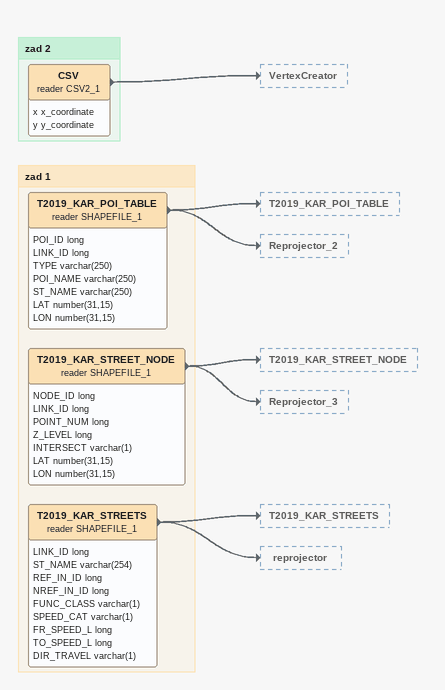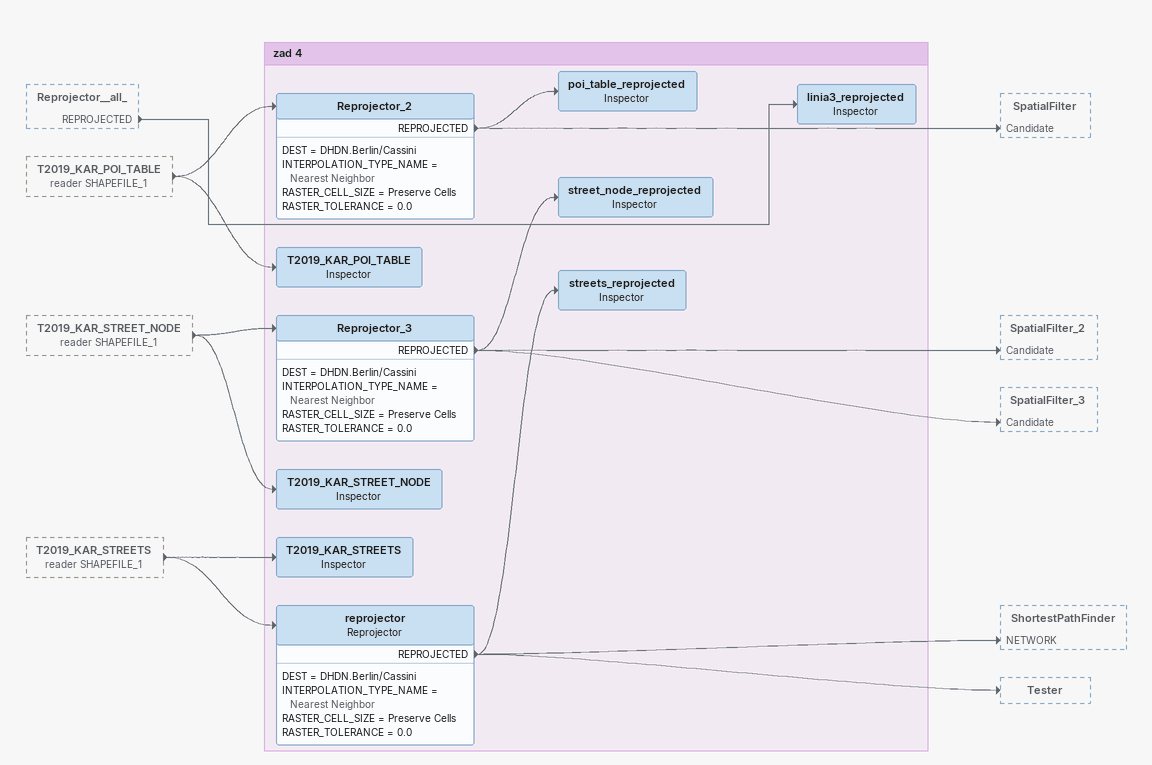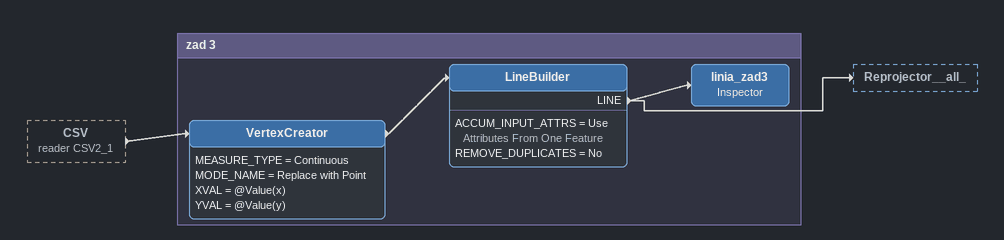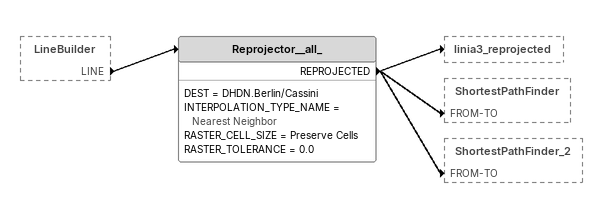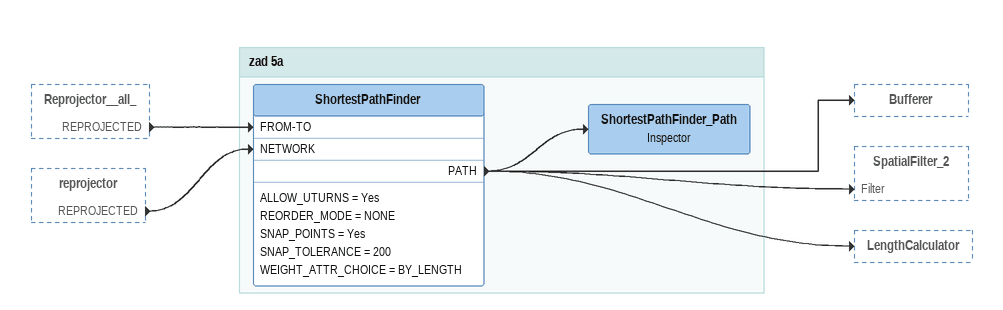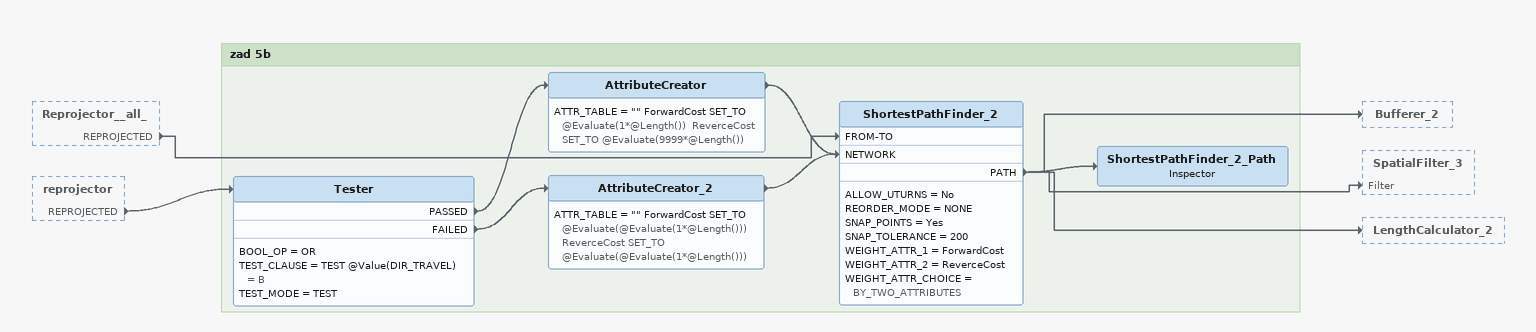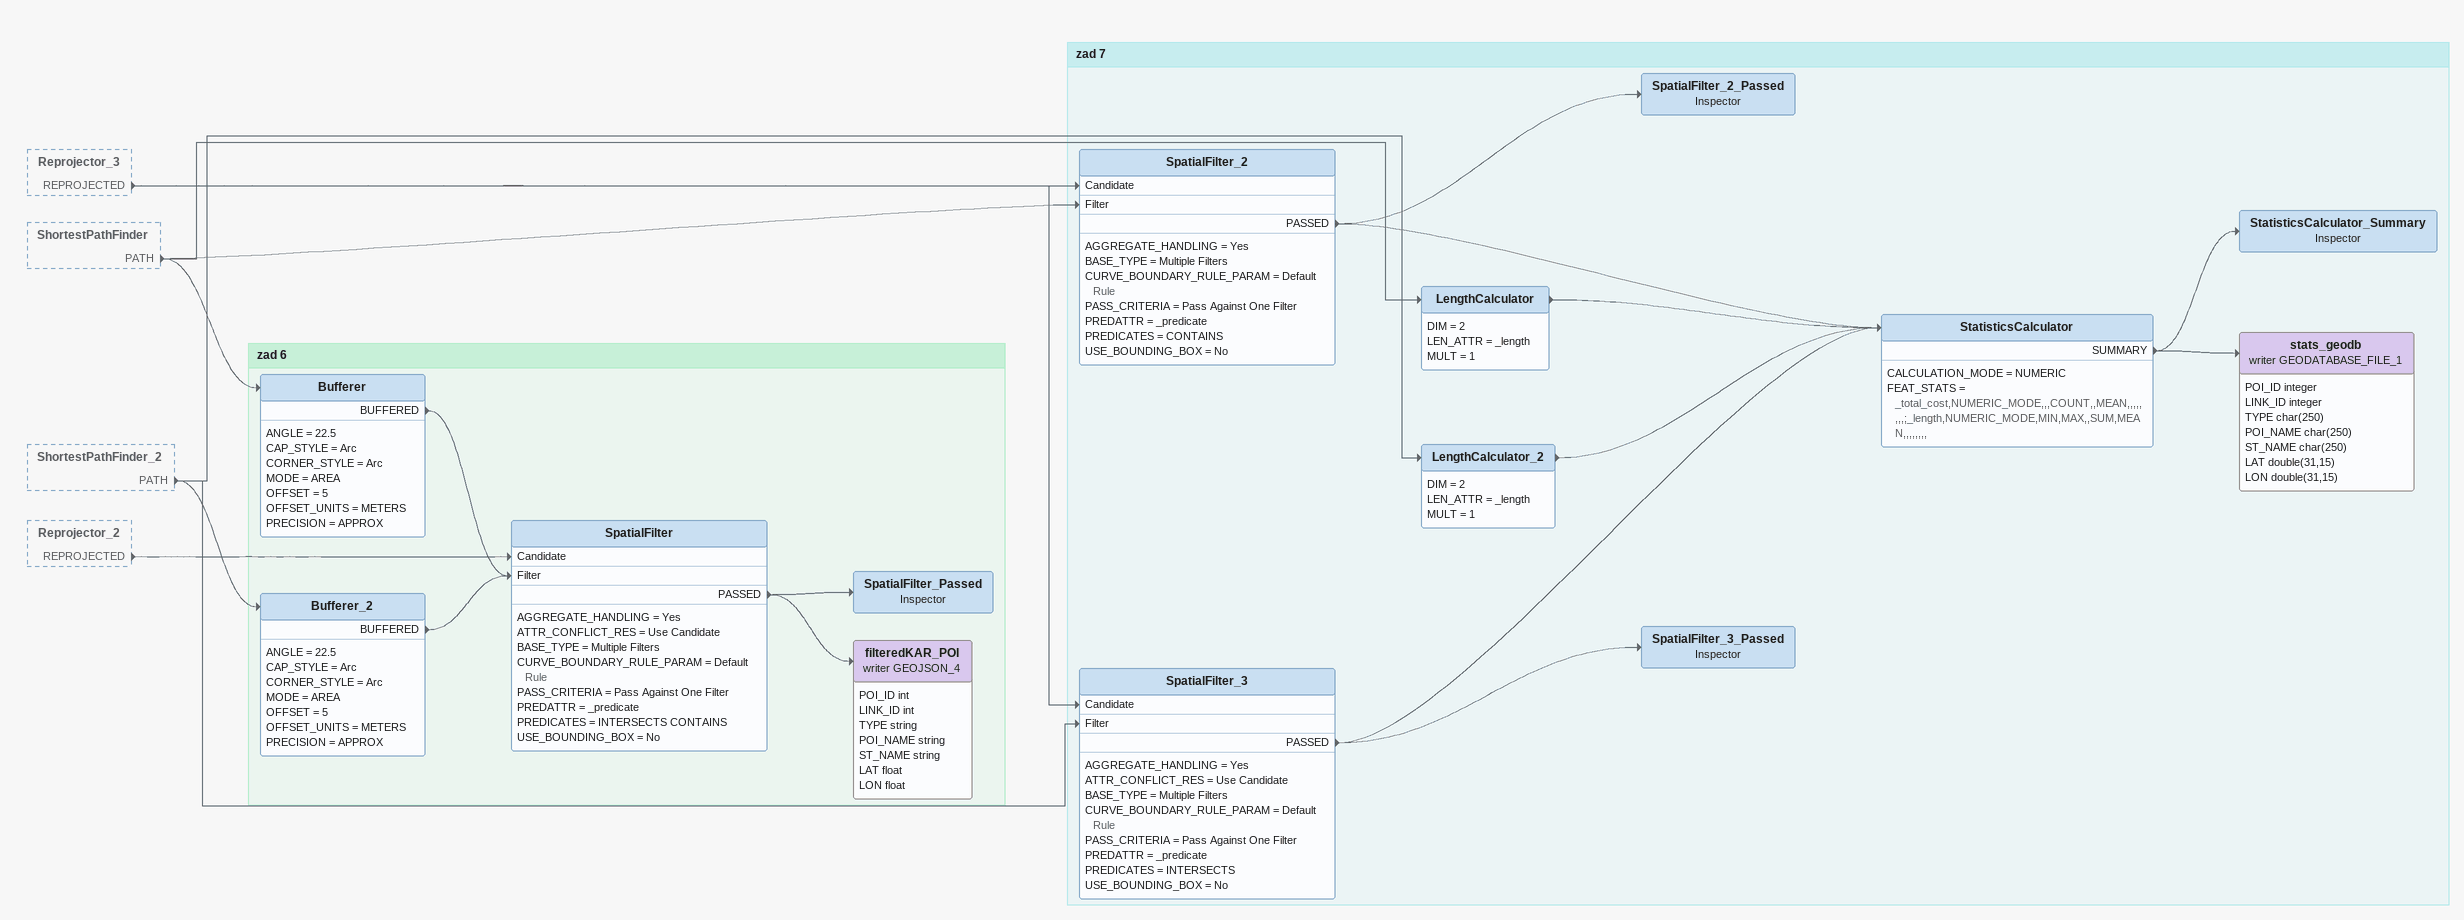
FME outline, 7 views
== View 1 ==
Bookmark: zad 1
T2019_KAR_STREET_NODE (reader SHAPEFILE_1)
    attributes: NODE_ID long, LINK_ID long, POINT_NUM long, Z_LEVEL long, INTERSECT varchar(1), LAT number(31,15), LON number(31,15)
    -> T2019_KAR_STREET_NODE
    -> Reprojector_3
T2019_KAR_POI_TABLE (reader SHAPEFILE_1)
    attributes: POI_ID long, LINK_ID long, TYPE varchar(250), POI_NAME varchar(250), ST_NAME varchar(250), LAT number(31,15), LON number(31,15)
    -> T2019_KAR_POI_TABLE
    -> Reprojector_2
T2019_KAR_STREETS (reader SHAPEFILE_1)
    attributes: LINK_ID long, ST_NAME varchar(254), REF_IN_ID long, NREF_IN_ID long, FUNC_CLASS varchar(1), SPEED_CAT varchar(1), FR_SPEED_L long, TO_SPEED_L long, DIR_TRAVEL varchar(1)
    -> T2019_KAR_STREETS
    -> reprojector

Bookmark: zad 2
CSV (reader CSV2_1)
    attributes: x x_coordinate, y y_coordinate
    -> VertexCreator

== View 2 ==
Reprojector__all_ [outside]
    REPROJECTED -> linia3_reprojected
T2019_KAR_POI_TABLE (reader SHAPEFILE_1) [outside]
    -> T2019_KAR_POI_TABLE
    -> Reprojector_2
T2019_KAR_STREET_NODE (reader SHAPEFILE_1) [outside]
    -> T2019_KAR_STREET_NODE
    -> Reprojector_3
T2019_KAR_STREETS (reader SHAPEFILE_1) [outside]
    -> T2019_KAR_STREETS
    -> reprojector

Bookmark: zad 4
Reprojector_3
    DEST = DHDN.Berlin/Cassini
    INTERPOLATION_TYPE_NAME = Nearest Neighbor
    RASTER_CELL_SIZE = Preserve Cells
    RASTER_TOLERANCE = 0.0
    REPROJECTED -> street_node_reprojected
    REPROJECTED -> SpatialFilter_2 [Candidate]
    REPROJECTED -> SpatialFilter_3 [Candidate]
street_node_reprojected: Inspector
T2019_KAR_STREET_NODE: Inspector
linia3_reprojected: Inspector
Reprojector_2
    DEST = DHDN.Berlin/Cassini
    INTERPOLATION_TYPE_NAME = Nearest Neighbor
    RASTER_CELL_SIZE = Preserve Cells
    RASTER_TOLERANCE = 0.0
    REPROJECTED -> poi_table_reprojected
    REPROJECTED -> SpatialFilter [Candidate]
poi_table_reprojected: Inspector
T2019_KAR_POI_TABLE: Inspector
T2019_KAR_STREETS: Inspector
reprojector: Reprojector
    DEST = DHDN.Berlin/Cassini
    INTERPOLATION_TYPE_NAME = Nearest Neighbor
    RASTER_CELL_SIZE = Preserve Cells
    RASTER_TOLERANCE = 0.0
    REPROJECTED -> streets_reprojected
    REPROJECTED -> ShortestPathFinder [NETWORK]
    REPROJECTED -> Tester
streets_reprojected: Inspector

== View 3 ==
CSV (reader CSV2_1) [outside]
    -> VertexCreator

Bookmark: zad 3
VertexCreator
    MEASURE_TYPE = Continuous
    MODE_NAME = Replace with Point
    XVAL = @Value(x)
    YVAL = @Value(y)
    -> LineBuilder
LineBuilder
    ACCUM_INPUT_ATTRS = Use Attributes From One Feature
    REMOVE_DUPLICATES = No
    LINE -> linia_zad3
    LINE -> Reprojector__all_
linia_zad3: Inspector

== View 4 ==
LineBuilder [outside]
    LINE -> Reprojector__all_
Reprojector__all_
    DEST = DHDN.Berlin/Cassini
    INTERPOLATION_TYPE_NAME = Nearest Neighbor
    RASTER_CELL_SIZE = Preserve Cells
    RASTER_TOLERANCE = 0.0
    REPROJECTED -> linia3_reprojected
    REPROJECTED -> ShortestPathFinder [FROM-TO]
    REPROJECTED -> ShortestPathFinder_2 [FROM-TO]

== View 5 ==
Reprojector__all_ [outside]
    REPROJECTED -> ShortestPathFinder [FROM-TO]
reprojector [outside]
    REPROJECTED -> ShortestPathFinder [NETWORK]

Bookmark: zad 5a
ShortestPathFinder
    ALLOW_UTURNS = Yes
    REORDER_MODE = NONE
    SNAP_POINTS = Yes
    SNAP_TOLERANCE = 200
    WEIGHT_ATTR_CHOICE = BY_LENGTH
    PATH -> ShortestPathFinder_Path
    PATH -> Bufferer
    PATH -> SpatialFilter_2 [Filter]
    PATH -> LengthCalculator
ShortestPathFinder_Path: Inspector

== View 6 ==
Reprojector__all_ [outside]
    REPROJECTED -> ShortestPathFinder_2 [FROM-TO]
reprojector [outside]
    REPROJECTED -> Tester

Bookmark: zad 5b
Tester
    BOOL_OP = OR
    TEST_CLAUSE = TEST @Value(DIR_TRAVEL) = B
    TEST_MODE = TEST
    PASSED -> AttributeCreator
    FAILED -> AttributeCreator_2
AttributeCreator
    ATTR_TABLE = "" ForwardCost SET_TO @Evaluate(1*@Length())  ReverceCost SET_TO @Evaluate(9999*@Length())
    -> ShortestPathFinder_2 [NETWORK]
AttributeCreator_2
    ATTR_TABLE = "" ForwardCost SET_TO @Evaluate(@Evaluate(1*@Length()))  ReverceCost SET_TO @Evaluate(@Evaluate(1*@Length()))
    -> ShortestPathFinder_2 [NETWORK]
ShortestPathFinder_2
    ALLOW_UTURNS = No
    REORDER_MODE = NONE
    SNAP_POINTS = Yes
    SNAP_TOLERANCE = 200
    WEIGHT_ATTR_1 = ForwardCost
    WEIGHT_ATTR_2 = ReverceCost
    WEIGHT_ATTR_CHOICE = BY_TWO_ATTRIBUTES
    PATH -> ShortestPathFinder_2_Path
    PATH -> Bufferer_2
    PATH -> SpatialFilter_3 [Filter]
    PATH -> LengthCalculator_2
ShortestPathFinder_2_Path: Inspector

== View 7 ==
Reprojector_3 [outside]
    REPROJECTED -> SpatialFilter_2 [Candidate]
    REPROJECTED -> SpatialFilter_3 [Candidate]
ShortestPathFinder [outside]
    PATH -> Bufferer
    PATH -> SpatialFilter_2 [Filter]
    PATH -> LengthCalculator
ShortestPathFinder_2 [outside]
    PATH -> Bufferer_2
    PATH -> SpatialFilter_3 [Filter]
    PATH -> LengthCalculator_2
Reprojector_2 [outside]
    REPROJECTED -> SpatialFilter [Candidate]

Bookmark: zad 7
SpatialFilter_2
    AGGREGATE_HANDLING = Yes
    BASE_TYPE = Multiple Filters
    CURVE_BOUNDARY_RULE_PARAM = Default Rule
    PASS_CRITERIA = Pass Against One Filter
    PREDATTR = _predicate
    PREDICATES = CONTAINS
    USE_BOUNDING_BOX = No
    PASSED -> SpatialFilter_2_Passed
    PASSED -> StatisticsCalculator
SpatialFilter_2_Passed: Inspector
LengthCalculator
    DIM = 2
    LEN_ATTR = _length
    MULT = 1
    -> StatisticsCalculator
LengthCalculator_2
    DIM = 2
    LEN_ATTR = _length
    MULT = 1
    -> StatisticsCalculator
SpatialFilter_3
    AGGREGATE_HANDLING = Yes
    ATTR_CONFLICT_RES = Use Candidate
    BASE_TYPE = Multiple Filters
    CURVE_BOUNDARY_RULE_PARAM = Default Rule
    PASS_CRITERIA = Pass Against One Filter
    PREDATTR = _predicate
    PREDICATES = INTERSECTS
    USE_BOUNDING_BOX = No
    PASSED -> StatisticsCalculator
    PASSED -> SpatialFilter_3_Passed
StatisticsCalculator
    CALCULATION_MODE = NUMERIC
    FEAT_STATS = _total_cost,NUMERIC_MODE,,,COUNT,,MEAN,,,,,,,,;_length,NUMERIC_MODE,MIN,MAX,,SUM,MEAN,,,,,,,,
    SUMMARY -> StatisticsCalculator_Summary
    SUMMARY -> stats_geodb (writer GEODATABASE_FILE_1)
StatisticsCalculator_Summary: Inspector
stats_geodb (writer GEODATABASE_FILE_1)
    attributes: POI_ID integer, LINK_ID integer, TYPE char(250), POI_NAME char(250), ST_NAME char(250), LAT double(31,15), LON double(31,15)
SpatialFilter_3_Passed: Inspector

Bookmark: zad 6
Bufferer
    ANGLE = 22.5
    CAP_STYLE = Arc
    CORNER_STYLE = Arc
    MODE = AREA
    OFFSET = 5
    OFFSET_UNITS = METERS
    PRECISION = APPROX
    BUFFERED -> SpatialFilter [Filter]
Bufferer_2
    ANGLE = 22.5
    CAP_STYLE = Arc
    CORNER_STYLE = Arc
    MODE = AREA
    OFFSET = 5
    OFFSET_UNITS = METERS
    PRECISION = APPROX
    BUFFERED -> SpatialFilter [Filter]
SpatialFilter
    AGGREGATE_HANDLING = Yes
    ATTR_CONFLICT_RES = Use Candidate
    BASE_TYPE = Multiple Filters
    CURVE_BOUNDARY_RULE_PARAM = Default Rule
    PASS_CRITERIA = Pass Against One Filter
    PREDATTR = _predicate
    PREDICATES = INTERSECTS CONTAINS
    USE_BOUNDING_BOX = No
    PASSED -> SpatialFilter_Passed
    PASSED -> filteredKAR_POI (writer GEOJSON_4)
SpatialFilter_Passed: Inspector
filteredKAR_POI (writer GEOJSON_4)
    attributes: POI_ID int, LINK_ID int, TYPE string, POI_NAME string, ST_NAME string, LAT float, LON float
